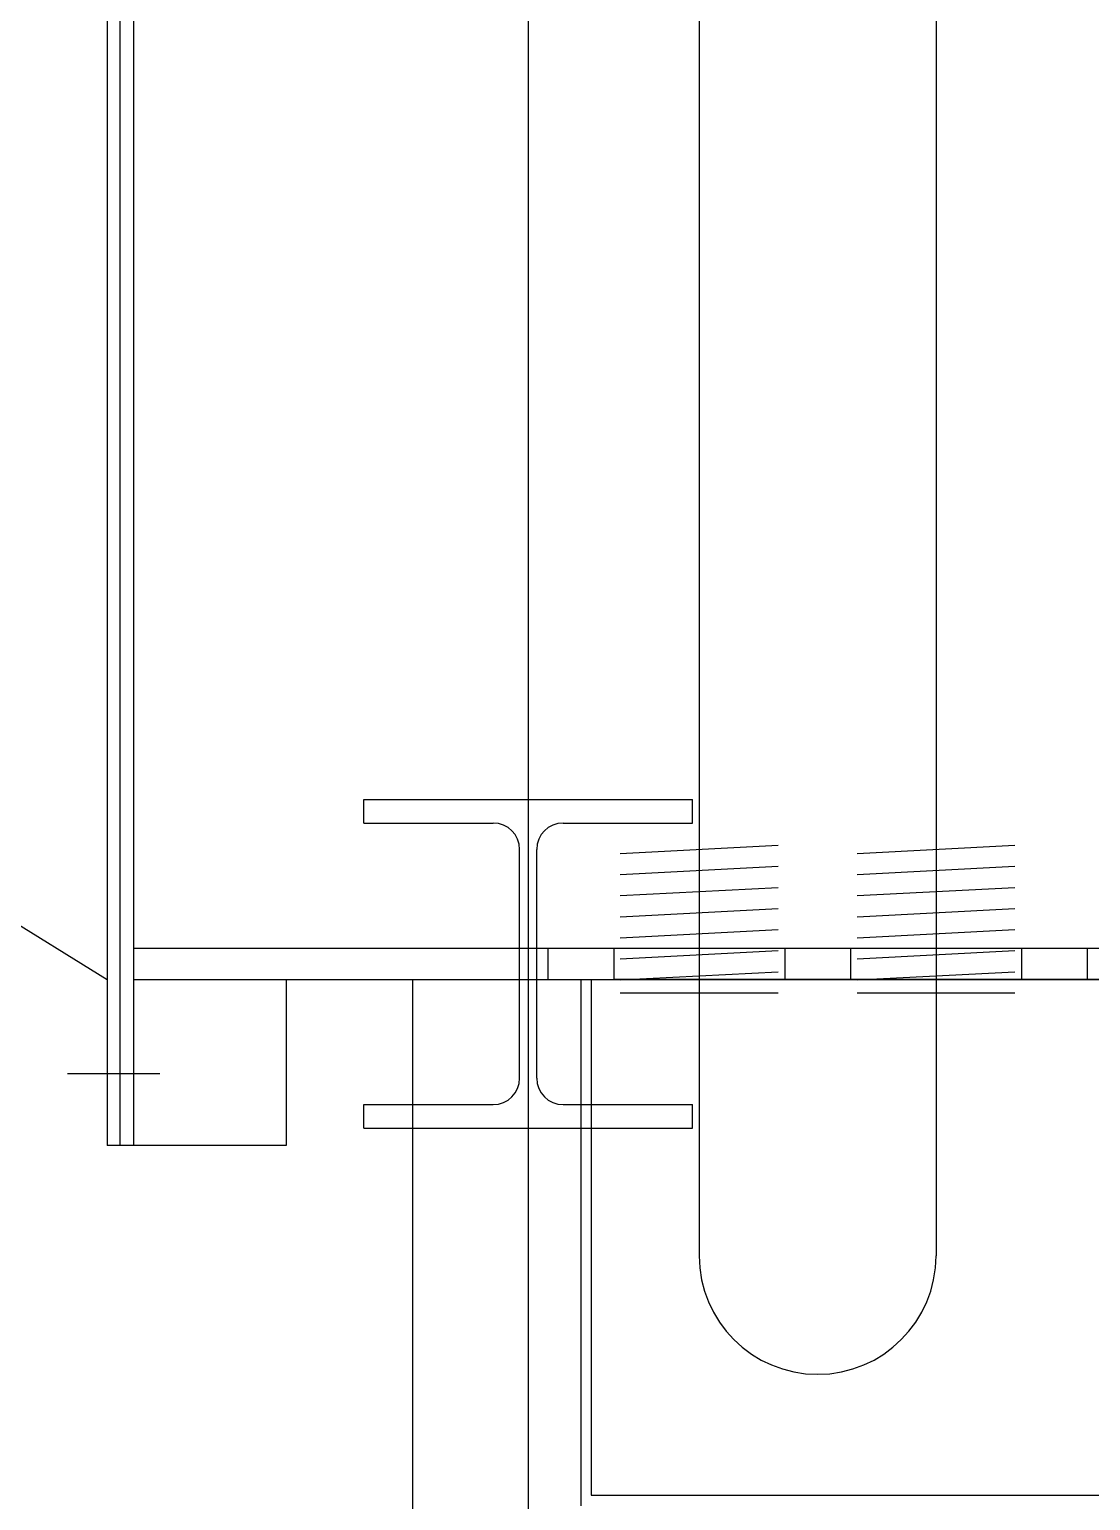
# Model space of a CAD drawing. Header units: millimetres. Extents: x 198973 to 319987, y 50799 to 202761.
# Drawn here: x 213587 to 213990, y 87099 to 87659 of the extents above; entities that cross this region are included whole.
import ezdxf

# ---------------------------------------------------------------- set-up
doc = ezdxf.new("R2010")
doc.units = ezdxf.units.MM
doc.header["$LTSCALE"] = 1000
doc.layers.add('PUB_HATCH', color=8, linetype='Continuous')

msp = doc.modelspace()

# ---------------------------------------------------------------- linework, layer by layer
at = {"layer": 'PUB_HATCH'}
for p, q in [((213776.23, 88484.89), (213776.23, 86909.47)), ((213841.23, 88464.78), (213841.23, 87192.41)), ((213776.23, 88253.93), (213776.23, 87137.73)), ((213776.23, 88253.93), (213776.23, 87183.37)), ((213931.23, 88214.41), (213931.23, 87192.41)), ((213616.23, 88172.41), (213616.23, 87234.41)), ((213621.23, 87234.41), (213621.23, 88172.41)), ((213621.23, 87234.41), (213621.23, 88172.41)), ((213626.23, 88172.41), (213626.23, 87234.41)), ((213227.23, 87538.41), (213616.23, 87297.41)), ((213713.73, 87356.91), (213713.73, 87365.91)), ((213713.73, 87365.91), (213838.73, 87365.91)), ((213838.73, 87356.91), (213838.73, 87365.91)), ((213713.73, 87356.91), (213762.98, 87356.91)), ((213789.48, 87356.91), (213838.73, 87356.91)), ((213772.98, 87259.91), (213772.98, 87346.91)), ((213779.48, 87259.91), (213779.48, 87346.91)), ((213626.23, 87309.41), (215406.23, 87309.41)), ((213626.23, 87297.41), (215406.23, 87297.41)), ((213684.23, 87297.41), (213684.23, 87234.41)), ((213732.23, 87297.41), (213732.23, 86933.41)), ((213796.23, 87297.41), (213796.23, 87097.41)), ((213800.23, 87297.41), (213800.23, 87101.41)), ((215223.73, 87297.41), (213808.73, 87297.41)), ((213713.73, 87249.91), (213762.98, 87249.91)), ((213713.73, 87240.91), (213713.73, 87249.91)), ((213789.48, 87249.91), (213838.73, 87249.91)), ((213838.73, 87240.91), (213838.73, 87249.91)), ((213713.73, 87240.91), (213838.73, 87240.91)), ((213684.23, 87234.41), (213616.23, 87234.41)), ((213800.23, 87101.41), (215232.23, 87101.41))]:
    msp.add_line(p, q, dxfattribs=at)
at = {"layer": 'PUB_HATCH', "ltscale": 0.5}
for p, q in [((213871.23, 87348.37), (213811.23, 87345.22)), ((213871.23, 87348.37), (213811.23, 87345.22)), ((213871.23, 87348.37), (213811.23, 87345.22)), ((213871.23, 87348.37), (213811.23, 87345.22)), ((213871.23, 87348.37), (213811.23, 87345.22)), ((213871.23, 87348.37), (213811.23, 87345.22)), ((213871.23, 87348.37), (213811.23, 87345.22)), ((213871.23, 87348.37), (213811.23, 87345.22)), ((213871.23, 87348.37), (213811.23, 87345.22)), ((213871.23, 87348.37), (213811.23, 87345.22)), ((213871.23, 87348.37), (213811.23, 87345.22)), ((213871.23, 87348.37), (213811.23, 87345.22)), ((213871.23, 87348.37), (213811.23, 87345.22)), ((213871.23, 87348.37), (213811.23, 87345.22)), ((213871.23, 87348.37), (213811.23, 87345.22)), ((213871.23, 87348.37), (213811.23, 87345.22)), ((213871.23, 87348.37), (213811.23, 87345.22)), ((213871.23, 87348.37), (213811.23, 87345.22)), ((213871.23, 87348.37), (213811.23, 87345.22)), ((213871.23, 87348.37), (213811.23, 87345.22)), ((213871.23, 87348.37), (213811.23, 87345.22)), ((213871.23, 87348.37), (213811.23, 87345.22)), ((213871.23, 87348.37), (213811.23, 87345.22)), ((213871.23, 87348.37), (213811.23, 87345.22)), ((213871.23, 87348.37), (213811.23, 87345.22)), ((213871.23, 87348.37), (213811.23, 87345.22)), ((213871.23, 87348.37), (213811.23, 87345.22)), ((213871.23, 87348.37), (213811.23, 87345.22)), ((213871.23, 87348.37), (213811.23, 87345.22)), ((213871.23, 87348.37), (213811.23, 87345.22)), ((213871.23, 87348.37), (213811.23, 87345.22)), ((213871.23, 87348.37), (213811.23, 87345.22)), ((213871.23, 87348.37), (213811.23, 87345.22)), ((213871.23, 87348.37), (213811.23, 87345.22)), ((213871.23, 87348.37), (213811.23, 87345.22)), ((213871.23, 87348.37), (213811.23, 87345.22)), ((213871.23, 87348.37), (213811.23, 87345.22)), ((213871.23, 87348.37), (213811.23, 87345.22)), ((213871.23, 87348.37), (213811.23, 87345.22)), ((213871.23, 87348.37), (213811.23, 87345.22)), ((213871.23, 87348.37), (213811.23, 87345.22)), ((213871.23, 87348.37), (213811.23, 87345.22)), ((213871.23, 87348.37), (213811.23, 87345.22)), ((213871.23, 87348.37), (213811.23, 87345.22)), ((213871.23, 87348.37), (213811.23, 87345.22)), ((213871.23, 87348.37), (213811.23, 87345.22)), ((213871.23, 87348.37), (213811.23, 87345.22)), ((213871.23, 87348.37), (213811.23, 87345.22)), ((213871.23, 87348.37), (213811.23, 87345.22)), ((213871.23, 87348.37), (213811.23, 87345.22)), ((213871.23, 87348.37), (213811.23, 87345.22)), ((213871.23, 87348.37), (213811.23, 87345.22)), ((213961.23, 87348.37), (213901.23, 87345.22)), ((213961.23, 87348.37), (213901.23, 87345.22)), ((213961.23, 87348.37), (213901.23, 87345.22)), ((213961.23, 87348.37), (213901.23, 87345.22)), ((213961.23, 87348.37), (213901.23, 87345.22)), ((213961.23, 87348.37), (213901.23, 87345.22)), ((213961.23, 87348.37), (213901.23, 87345.22)), ((213961.23, 87348.37), (213901.23, 87345.22)), ((213961.23, 87348.37), (213901.23, 87345.22)), ((213961.23, 87348.37), (213901.23, 87345.22)), ((213961.23, 87348.37), (213901.23, 87345.22)), ((213961.23, 87348.37), (213901.23, 87345.22)), ((213961.23, 87348.37), (213901.23, 87345.22)), ((213961.23, 87348.37), (213901.23, 87345.22)), ((213961.23, 87348.37), (213901.23, 87345.22)), ((213961.23, 87348.37), (213901.23, 87345.22)), ((213961.23, 87348.37), (213901.23, 87345.22)), ((213961.23, 87348.37), (213901.23, 87345.22)), ((213961.23, 87348.37), (213901.23, 87345.22)), ((213961.23, 87348.37), (213901.23, 87345.22)), ((213961.23, 87348.37), (213901.23, 87345.22)), ((213961.23, 87348.37), (213901.23, 87345.22)), ((213961.23, 87348.37), (213901.23, 87345.22)), ((213961.23, 87348.37), (213901.23, 87345.22)), ((213961.23, 87348.37), (213901.23, 87345.22)), ((213961.23, 87348.37), (213901.23, 87345.22)), ((213961.23, 87348.37), (213901.23, 87345.22)), ((213961.23, 87348.37), (213901.23, 87345.22)), ((213961.23, 87348.37), (213901.23, 87345.22)), ((213961.23, 87348.37), (213901.23, 87345.22)), ((213961.23, 87348.37), (213901.23, 87345.22)), ((213961.23, 87348.37), (213901.23, 87345.22)), ((213961.23, 87348.37), (213901.23, 87345.22)), ((213961.23, 87348.37), (213901.23, 87345.22)), ((213961.23, 87348.37), (213901.23, 87345.22)), ((213961.23, 87348.37), (213901.23, 87345.22)), ((213961.23, 87348.37), (213901.23, 87345.22)), ((213961.23, 87348.37), (213901.23, 87345.22)), ((213961.23, 87348.37), (213901.23, 87345.22)), ((213961.23, 87348.37), (213901.23, 87345.22)), ((213961.23, 87348.37), (213901.23, 87345.22)), ((213961.23, 87348.37), (213901.23, 87345.22)), ((213961.23, 87348.37), (213901.23, 87345.22)), ((213961.23, 87348.37), (213901.23, 87345.22)), ((213961.23, 87348.37), (213901.23, 87345.22)), ((213961.23, 87348.37), (213901.23, 87345.22)), ((213961.23, 87348.37), (213901.23, 87345.22)), ((213961.23, 87348.37), (213901.23, 87345.22)), ((213961.23, 87348.37), (213901.23, 87345.22)), ((213961.23, 87348.37), (213901.23, 87345.22)), ((213961.23, 87348.37), (213901.23, 87345.22)), ((213961.23, 87348.37), (213901.23, 87345.22)), ((213871.23, 87340.36), (213811.23, 87337.21)), ((213871.23, 87340.36), (213811.23, 87337.21)), ((213871.23, 87340.36), (213811.23, 87337.21)), ((213871.23, 87340.36), (213811.23, 87337.21)), ((213871.23, 87340.36), (213811.23, 87337.21)), ((213871.23, 87340.36), (213811.23, 87337.21)), ((213871.23, 87340.36), (213811.23, 87337.21)), ((213871.23, 87340.36), (213811.23, 87337.21)), ((213871.23, 87340.36), (213811.23, 87337.21)), ((213871.23, 87340.36), (213811.23, 87337.21)), ((213871.23, 87340.36), (213811.23, 87337.21)), ((213871.23, 87340.36), (213811.23, 87337.21)), ((213871.23, 87340.36), (213811.23, 87337.21)), ((213871.23, 87340.36), (213811.23, 87337.21)), ((213871.23, 87340.36), (213811.23, 87337.21)), ((213871.23, 87340.36), (213811.23, 87337.21)), ((213871.23, 87340.36), (213811.23, 87337.21)), ((213871.23, 87340.36), (213811.23, 87337.21)), ((213871.23, 87340.36), (213811.23, 87337.21)), ((213871.23, 87340.36), (213811.23, 87337.21)), ((213871.23, 87340.36), (213811.23, 87337.21)), ((213871.23, 87340.36), (213811.23, 87337.21)), ((213871.23, 87340.36), (213811.23, 87337.21)), ((213871.23, 87340.36), (213811.23, 87337.21)), ((213871.23, 87340.36), (213811.23, 87337.21)), ((213871.23, 87340.36), (213811.23, 87337.21)), ((213871.23, 87340.36), (213811.23, 87337.21)), ((213871.23, 87340.36), (213811.23, 87337.21)), ((213871.23, 87340.36), (213811.23, 87337.21)), ((213871.23, 87340.36), (213811.23, 87337.21)), ((213871.23, 87340.36), (213811.23, 87337.21)), ((213871.23, 87340.36), (213811.23, 87337.21)), ((213871.23, 87340.36), (213811.23, 87337.21)), ((213871.23, 87340.36), (213811.23, 87337.21)), ((213871.23, 87340.36), (213811.23, 87337.21)), ((213871.23, 87340.36), (213811.23, 87337.21)), ((213871.23, 87340.36), (213811.23, 87337.21)), ((213871.23, 87340.36), (213811.23, 87337.21)), ((213871.23, 87340.36), (213811.23, 87337.21)), ((213871.23, 87340.36), (213811.23, 87337.21)), ((213871.23, 87340.36), (213811.23, 87337.21)), ((213871.23, 87340.36), (213811.23, 87337.21)), ((213871.23, 87340.36), (213811.23, 87337.21)), ((213871.23, 87340.36), (213811.23, 87337.21)), ((213871.23, 87340.36), (213811.23, 87337.21)), ((213871.23, 87340.36), (213811.23, 87337.21)), ((213871.23, 87340.36), (213811.23, 87337.21)), ((213871.23, 87340.36), (213811.23, 87337.21)), ((213871.23, 87340.36), (213811.23, 87337.21)), ((213871.23, 87340.36), (213811.23, 87337.21)), ((213871.23, 87340.36), (213811.23, 87337.21)), ((213871.23, 87340.36), (213811.23, 87337.21)), ((213961.23, 87340.36), (213901.23, 87337.21)), ((213961.23, 87340.36), (213901.23, 87337.21)), ((213961.23, 87340.36), (213901.23, 87337.21)), ((213961.23, 87340.36), (213901.23, 87337.21)), ((213961.23, 87340.36), (213901.23, 87337.21)), ((213961.23, 87340.36), (213901.23, 87337.21)), ((213961.23, 87340.36), (213901.23, 87337.21)), ((213961.23, 87340.36), (213901.23, 87337.21)), ((213961.23, 87340.36), (213901.23, 87337.21)), ((213961.23, 87340.36), (213901.23, 87337.21)), ((213961.23, 87340.36), (213901.23, 87337.21)), ((213961.23, 87340.36), (213901.23, 87337.21)), ((213961.23, 87340.36), (213901.23, 87337.21)), ((213961.23, 87340.36), (213901.23, 87337.21)), ((213961.23, 87340.36), (213901.23, 87337.21)), ((213961.23, 87340.36), (213901.23, 87337.21)), ((213961.23, 87340.36), (213901.23, 87337.21)), ((213961.23, 87340.36), (213901.23, 87337.21)), ((213961.23, 87340.36), (213901.23, 87337.21)), ((213961.23, 87340.36), (213901.23, 87337.21)), ((213961.23, 87340.36), (213901.23, 87337.21)), ((213961.23, 87340.36), (213901.23, 87337.21)), ((213961.23, 87340.36), (213901.23, 87337.21)), ((213961.23, 87340.36), (213901.23, 87337.21)), ((213961.23, 87340.36), (213901.23, 87337.21)), ((213961.23, 87340.36), (213901.23, 87337.21)), ((213961.23, 87340.36), (213901.23, 87337.21)), ((213961.23, 87340.36), (213901.23, 87337.21)), ((213961.23, 87340.36), (213901.23, 87337.21)), ((213961.23, 87340.36), (213901.23, 87337.21)), ((213961.23, 87340.36), (213901.23, 87337.21)), ((213961.23, 87340.36), (213901.23, 87337.21)), ((213961.23, 87340.36), (213901.23, 87337.21)), ((213961.23, 87340.36), (213901.23, 87337.21)), ((213961.23, 87340.36), (213901.23, 87337.21)), ((213961.23, 87340.36), (213901.23, 87337.21)), ((213961.23, 87340.36), (213901.23, 87337.21)), ((213961.23, 87340.36), (213901.23, 87337.21)), ((213961.23, 87340.36), (213901.23, 87337.21)), ((213961.23, 87340.36), (213901.23, 87337.21)), ((213961.23, 87340.36), (213901.23, 87337.21)), ((213961.23, 87340.36), (213901.23, 87337.21)), ((213961.23, 87340.36), (213901.23, 87337.21)), ((213961.23, 87340.36), (213901.23, 87337.21)), ((213961.23, 87340.36), (213901.23, 87337.21)), ((213961.23, 87340.36), (213901.23, 87337.21)), ((213961.23, 87340.36), (213901.23, 87337.21)), ((213961.23, 87340.36), (213901.23, 87337.21)), ((213961.23, 87340.36), (213901.23, 87337.21)), ((213961.23, 87340.36), (213901.23, 87337.21)), ((213961.23, 87340.36), (213901.23, 87337.21)), ((213961.23, 87340.36), (213901.23, 87337.21)), ((213871.23, 87332.35), (213811.23, 87329.2)), ((213871.23, 87332.35), (213811.23, 87329.2)), ((213871.23, 87332.35), (213811.23, 87329.2)), ((213871.23, 87332.35), (213811.23, 87329.2)), ((213871.23, 87332.35), (213811.23, 87329.2)), ((213871.23, 87332.35), (213811.23, 87329.2)), ((213871.23, 87332.35), (213811.23, 87329.2)), ((213871.23, 87332.35), (213811.23, 87329.2)), ((213871.23, 87332.35), (213811.23, 87329.2)), ((213871.23, 87332.35), (213811.23, 87329.2)), ((213871.23, 87332.35), (213811.23, 87329.2)), ((213871.23, 87332.35), (213811.23, 87329.2)), ((213871.23, 87332.35), (213811.23, 87329.2)), ((213871.23, 87332.35), (213811.23, 87329.2)), ((213871.23, 87332.35), (213811.23, 87329.2)), ((213871.23, 87332.35), (213811.23, 87329.2)), ((213871.23, 87332.35), (213811.23, 87329.2)), ((213871.23, 87332.35), (213811.23, 87329.2)), ((213871.23, 87332.35), (213811.23, 87329.2)), ((213871.23, 87332.35), (213811.23, 87329.2)), ((213871.23, 87332.35), (213811.23, 87329.2)), ((213871.23, 87332.35), (213811.23, 87329.2)), ((213871.23, 87332.35), (213811.23, 87329.2)), ((213871.23, 87332.35), (213811.23, 87329.2)), ((213871.23, 87332.35), (213811.23, 87329.2)), ((213871.23, 87332.35), (213811.23, 87329.2)), ((213871.23, 87332.35), (213811.23, 87329.2)), ((213871.23, 87332.35), (213811.23, 87329.2)), ((213871.23, 87332.35), (213811.23, 87329.2)), ((213871.23, 87332.35), (213811.23, 87329.2)), ((213871.23, 87332.35), (213811.23, 87329.2)), ((213871.23, 87332.35), (213811.23, 87329.2)), ((213871.23, 87332.35), (213811.23, 87329.2)), ((213871.23, 87332.35), (213811.23, 87329.2)), ((213871.23, 87332.35), (213811.23, 87329.2)), ((213871.23, 87332.35), (213811.23, 87329.2)), ((213871.23, 87332.35), (213811.23, 87329.2)), ((213871.23, 87332.35), (213811.23, 87329.2)), ((213871.23, 87332.35), (213811.23, 87329.2)), ((213871.23, 87332.35), (213811.23, 87329.2)), ((213871.23, 87332.35), (213811.23, 87329.2)), ((213871.23, 87332.35), (213811.23, 87329.2)), ((213871.23, 87332.35), (213811.23, 87329.2)), ((213871.23, 87332.35), (213811.23, 87329.2)), ((213871.23, 87332.35), (213811.23, 87329.2)), ((213871.23, 87332.35), (213811.23, 87329.2)), ((213871.23, 87332.35), (213811.23, 87329.2)), ((213871.23, 87332.35), (213811.23, 87329.2)), ((213871.23, 87332.35), (213811.23, 87329.2)), ((213871.23, 87332.35), (213811.23, 87329.2)), ((213871.23, 87332.35), (213811.23, 87329.2)), ((213871.23, 87332.35), (213811.23, 87329.2)), ((213961.23, 87332.35), (213901.23, 87329.2)), ((213961.23, 87332.35), (213901.23, 87329.2)), ((213961.23, 87332.35), (213901.23, 87329.2)), ((213961.23, 87332.35), (213901.23, 87329.2)), ((213961.23, 87332.35), (213901.23, 87329.2)), ((213961.23, 87332.35), (213901.23, 87329.2)), ((213961.23, 87332.35), (213901.23, 87329.2)), ((213961.23, 87332.35), (213901.23, 87329.2)), ((213961.23, 87332.35), (213901.23, 87329.2)), ((213961.23, 87332.35), (213901.23, 87329.2)), ((213961.23, 87332.35), (213901.23, 87329.2)), ((213961.23, 87332.35), (213901.23, 87329.2)), ((213961.23, 87332.35), (213901.23, 87329.2)), ((213961.23, 87332.35), (213901.23, 87329.2)), ((213961.23, 87332.35), (213901.23, 87329.2)), ((213961.23, 87332.35), (213901.23, 87329.2)), ((213961.23, 87332.35), (213901.23, 87329.2)), ((213961.23, 87332.35), (213901.23, 87329.2)), ((213961.23, 87332.35), (213901.23, 87329.2)), ((213961.23, 87332.35), (213901.23, 87329.2)), ((213961.23, 87332.35), (213901.23, 87329.2)), ((213961.23, 87332.35), (213901.23, 87329.2)), ((213961.23, 87332.35), (213901.23, 87329.2)), ((213961.23, 87332.35), (213901.23, 87329.2)), ((213961.23, 87332.35), (213901.23, 87329.2)), ((213961.23, 87332.35), (213901.23, 87329.2)), ((213961.23, 87332.35), (213901.23, 87329.2)), ((213961.23, 87332.35), (213901.23, 87329.2)), ((213961.23, 87332.35), (213901.23, 87329.2)), ((213961.23, 87332.35), (213901.23, 87329.2)), ((213961.23, 87332.35), (213901.23, 87329.2)), ((213961.23, 87332.35), (213901.23, 87329.2)), ((213961.23, 87332.35), (213901.23, 87329.2)), ((213961.23, 87332.35), (213901.23, 87329.2)), ((213961.23, 87332.35), (213901.23, 87329.2)), ((213961.23, 87332.35), (213901.23, 87329.2)), ((213961.23, 87332.35), (213901.23, 87329.2)), ((213961.23, 87332.35), (213901.23, 87329.2)), ((213961.23, 87332.35), (213901.23, 87329.2)), ((213961.23, 87332.35), (213901.23, 87329.2)), ((213961.23, 87332.35), (213901.23, 87329.2)), ((213961.23, 87332.35), (213901.23, 87329.2)), ((213961.23, 87332.35), (213901.23, 87329.2)), ((213961.23, 87332.35), (213901.23, 87329.2)), ((213961.23, 87332.35), (213901.23, 87329.2)), ((213961.23, 87332.35), (213901.23, 87329.2)), ((213961.23, 87332.35), (213901.23, 87329.2)), ((213961.23, 87332.35), (213901.23, 87329.2)), ((213961.23, 87332.35), (213901.23, 87329.2)), ((213961.23, 87332.35), (213901.23, 87329.2)), ((213961.23, 87332.35), (213901.23, 87329.2)), ((213961.23, 87332.35), (213901.23, 87329.2)), ((213871.23, 87324.34), (213811.23, 87321.19)), ((213871.23, 87324.34), (213811.23, 87321.19)), ((213871.23, 87324.34), (213811.23, 87321.19)), ((213871.23, 87324.34), (213811.23, 87321.19)), ((213871.23, 87324.34), (213811.23, 87321.19)), ((213871.23, 87324.34), (213811.23, 87321.19)), ((213871.23, 87324.34), (213811.23, 87321.19)), ((213871.23, 87324.34), (213811.23, 87321.19)), ((213871.23, 87324.34), (213811.23, 87321.19)), ((213871.23, 87324.34), (213811.23, 87321.19)), ((213871.23, 87324.34), (213811.23, 87321.19)), ((213871.23, 87324.34), (213811.23, 87321.19)), ((213871.23, 87324.34), (213811.23, 87321.19)), ((213871.23, 87324.34), (213811.23, 87321.19)), ((213871.23, 87324.34), (213811.23, 87321.19)), ((213871.23, 87324.34), (213811.23, 87321.19)), ((213871.23, 87324.34), (213811.23, 87321.19)), ((213871.23, 87324.34), (213811.23, 87321.19)), ((213871.23, 87324.34), (213811.23, 87321.19)), ((213871.23, 87324.34), (213811.23, 87321.19)), ((213871.23, 87324.34), (213811.23, 87321.19)), ((213871.23, 87324.34), (213811.23, 87321.19)), ((213871.23, 87324.34), (213811.23, 87321.19)), ((213871.23, 87324.34), (213811.23, 87321.19)), ((213871.23, 87324.34), (213811.23, 87321.19)), ((213871.23, 87324.34), (213811.23, 87321.19)), ((213871.23, 87324.34), (213811.23, 87321.19)), ((213871.23, 87324.34), (213811.23, 87321.19)), ((213871.23, 87324.34), (213811.23, 87321.19)), ((213871.23, 87324.34), (213811.23, 87321.19)), ((213871.23, 87324.34), (213811.23, 87321.19)), ((213871.23, 87324.34), (213811.23, 87321.19)), ((213871.23, 87324.34), (213811.23, 87321.19)), ((213871.23, 87324.34), (213811.23, 87321.19)), ((213871.23, 87324.34), (213811.23, 87321.19)), ((213871.23, 87324.34), (213811.23, 87321.19)), ((213871.23, 87324.34), (213811.23, 87321.19)), ((213871.23, 87324.34), (213811.23, 87321.19)), ((213871.23, 87324.34), (213811.23, 87321.19)), ((213871.23, 87324.34), (213811.23, 87321.19)), ((213871.23, 87324.34), (213811.23, 87321.19)), ((213871.23, 87324.34), (213811.23, 87321.19)), ((213871.23, 87324.34), (213811.23, 87321.19)), ((213871.23, 87324.34), (213811.23, 87321.19)), ((213871.23, 87324.34), (213811.23, 87321.19)), ((213871.23, 87324.34), (213811.23, 87321.19)), ((213871.23, 87324.34), (213811.23, 87321.19)), ((213871.23, 87324.34), (213811.23, 87321.19)), ((213871.23, 87324.34), (213811.23, 87321.19)), ((213871.23, 87324.34), (213811.23, 87321.19)), ((213871.23, 87324.34), (213811.23, 87321.19)), ((213871.23, 87324.34), (213811.23, 87321.19)), ((213961.23, 87324.34), (213901.23, 87321.19)), ((213961.23, 87324.34), (213901.23, 87321.19)), ((213961.23, 87324.34), (213901.23, 87321.19)), ((213961.23, 87324.34), (213901.23, 87321.19)), ((213961.23, 87324.34), (213901.23, 87321.19)), ((213961.23, 87324.34), (213901.23, 87321.19)), ((213961.23, 87324.34), (213901.23, 87321.19)), ((213961.23, 87324.34), (213901.23, 87321.19)), ((213961.23, 87324.34), (213901.23, 87321.19)), ((213961.23, 87324.34), (213901.23, 87321.19)), ((213961.23, 87324.34), (213901.23, 87321.19)), ((213961.23, 87324.34), (213901.23, 87321.19)), ((213961.23, 87324.34), (213901.23, 87321.19)), ((213961.23, 87324.34), (213901.23, 87321.19)), ((213961.23, 87324.34), (213901.23, 87321.19)), ((213961.23, 87324.34), (213901.23, 87321.19)), ((213961.23, 87324.34), (213901.23, 87321.19)), ((213961.23, 87324.34), (213901.23, 87321.19)), ((213961.23, 87324.34), (213901.23, 87321.19)), ((213961.23, 87324.34), (213901.23, 87321.19)), ((213961.23, 87324.34), (213901.23, 87321.19)), ((213961.23, 87324.34), (213901.23, 87321.19)), ((213961.23, 87324.34), (213901.23, 87321.19)), ((213961.23, 87324.34), (213901.23, 87321.19)), ((213961.23, 87324.34), (213901.23, 87321.19)), ((213961.23, 87324.34), (213901.23, 87321.19)), ((213961.23, 87324.34), (213901.23, 87321.19)), ((213961.23, 87324.34), (213901.23, 87321.19)), ((213961.23, 87324.34), (213901.23, 87321.19)), ((213961.23, 87324.34), (213901.23, 87321.19)), ((213961.23, 87324.34), (213901.23, 87321.19)), ((213961.23, 87324.34), (213901.23, 87321.19)), ((213961.23, 87324.34), (213901.23, 87321.19)), ((213961.23, 87324.34), (213901.23, 87321.19)), ((213961.23, 87324.34), (213901.23, 87321.19)), ((213961.23, 87324.34), (213901.23, 87321.19)), ((213961.23, 87324.34), (213901.23, 87321.19)), ((213961.23, 87324.34), (213901.23, 87321.19)), ((213961.23, 87324.34), (213901.23, 87321.19)), ((213961.23, 87324.34), (213901.23, 87321.19)), ((213961.23, 87324.34), (213901.23, 87321.19)), ((213961.23, 87324.34), (213901.23, 87321.19)), ((213961.23, 87324.34), (213901.23, 87321.19)), ((213961.23, 87324.34), (213901.23, 87321.19)), ((213961.23, 87324.34), (213901.23, 87321.19)), ((213961.23, 87324.34), (213901.23, 87321.19)), ((213961.23, 87324.34), (213901.23, 87321.19)), ((213961.23, 87324.34), (213901.23, 87321.19)), ((213961.23, 87324.34), (213901.23, 87321.19)), ((213961.23, 87324.34), (213901.23, 87321.19)), ((213961.23, 87324.34), (213901.23, 87321.19)), ((213961.23, 87324.34), (213901.23, 87321.19)), ((213871.23, 87316.33), (213811.23, 87313.18)), ((213871.23, 87316.33), (213811.23, 87313.18)), ((213871.23, 87316.33), (213811.23, 87313.18)), ((213871.23, 87316.33), (213811.23, 87313.18)), ((213871.23, 87316.33), (213811.23, 87313.18)), ((213871.23, 87316.33), (213811.23, 87313.18)), ((213871.23, 87316.33), (213811.23, 87313.18)), ((213871.23, 87316.33), (213811.23, 87313.18)), ((213871.23, 87316.33), (213811.23, 87313.18)), ((213871.23, 87316.33), (213811.23, 87313.18)), ((213871.23, 87316.33), (213811.23, 87313.18)), ((213871.23, 87316.33), (213811.23, 87313.18)), ((213871.23, 87316.33), (213811.23, 87313.18)), ((213871.23, 87316.33), (213811.23, 87313.18)), ((213871.23, 87316.33), (213811.23, 87313.18)), ((213871.23, 87316.33), (213811.23, 87313.18)), ((213871.23, 87316.33), (213811.23, 87313.18)), ((213871.23, 87316.33), (213811.23, 87313.18)), ((213871.23, 87316.33), (213811.23, 87313.18)), ((213871.23, 87316.33), (213811.23, 87313.18)), ((213871.23, 87316.33), (213811.23, 87313.18)), ((213871.23, 87316.33), (213811.23, 87313.18)), ((213871.23, 87316.33), (213811.23, 87313.18)), ((213871.23, 87316.33), (213811.23, 87313.18)), ((213871.23, 87316.33), (213811.23, 87313.18)), ((213871.23, 87316.33), (213811.23, 87313.18)), ((213871.23, 87316.33), (213811.23, 87313.18)), ((213871.23, 87316.33), (213811.23, 87313.18)), ((213871.23, 87316.33), (213811.23, 87313.18)), ((213871.23, 87316.33), (213811.23, 87313.18)), ((213871.23, 87316.33), (213811.23, 87313.18)), ((213871.23, 87316.33), (213811.23, 87313.18)), ((213871.23, 87316.33), (213811.23, 87313.18)), ((213871.23, 87316.33), (213811.23, 87313.18)), ((213871.23, 87316.33), (213811.23, 87313.18)), ((213871.23, 87316.33), (213811.23, 87313.18)), ((213871.23, 87316.33), (213811.23, 87313.18)), ((213871.23, 87316.33), (213811.23, 87313.18)), ((213871.23, 87316.33), (213811.23, 87313.18)), ((213871.23, 87316.33), (213811.23, 87313.18)), ((213871.23, 87316.33), (213811.23, 87313.18)), ((213871.23, 87316.33), (213811.23, 87313.18)), ((213871.23, 87316.33), (213811.23, 87313.18)), ((213871.23, 87316.33), (213811.23, 87313.18)), ((213871.23, 87316.33), (213811.23, 87313.18)), ((213871.23, 87316.33), (213811.23, 87313.18)), ((213871.23, 87316.33), (213811.23, 87313.18)), ((213871.23, 87316.33), (213811.23, 87313.18)), ((213871.23, 87316.33), (213811.23, 87313.18)), ((213871.23, 87316.33), (213811.23, 87313.18)), ((213871.23, 87316.33), (213811.23, 87313.18)), ((213871.23, 87316.33), (213811.23, 87313.18)), ((213961.23, 87316.33), (213901.23, 87313.18)), ((213961.23, 87316.33), (213901.23, 87313.18)), ((213961.23, 87316.33), (213901.23, 87313.18)), ((213961.23, 87316.33), (213901.23, 87313.18)), ((213961.23, 87316.33), (213901.23, 87313.18)), ((213961.23, 87316.33), (213901.23, 87313.18)), ((213961.23, 87316.33), (213901.23, 87313.18)), ((213961.23, 87316.33), (213901.23, 87313.18)), ((213961.23, 87316.33), (213901.23, 87313.18)), ((213961.23, 87316.33), (213901.23, 87313.18)), ((213961.23, 87316.33), (213901.23, 87313.18)), ((213961.23, 87316.33), (213901.23, 87313.18)), ((213961.23, 87316.33), (213901.23, 87313.18)), ((213961.23, 87316.33), (213901.23, 87313.18)), ((213961.23, 87316.33), (213901.23, 87313.18)), ((213961.23, 87316.33), (213901.23, 87313.18)), ((213961.23, 87316.33), (213901.23, 87313.18)), ((213961.23, 87316.33), (213901.23, 87313.18)), ((213961.23, 87316.33), (213901.23, 87313.18)), ((213961.23, 87316.33), (213901.23, 87313.18)), ((213961.23, 87316.33), (213901.23, 87313.18)), ((213961.23, 87316.33), (213901.23, 87313.18)), ((213961.23, 87316.33), (213901.23, 87313.18)), ((213961.23, 87316.33), (213901.23, 87313.18)), ((213961.23, 87316.33), (213901.23, 87313.18)), ((213961.23, 87316.33), (213901.23, 87313.18)), ((213961.23, 87316.33), (213901.23, 87313.18)), ((213961.23, 87316.33), (213901.23, 87313.18)), ((213961.23, 87316.33), (213901.23, 87313.18)), ((213961.23, 87316.33), (213901.23, 87313.18)), ((213961.23, 87316.33), (213901.23, 87313.18)), ((213961.23, 87316.33), (213901.23, 87313.18)), ((213961.23, 87316.33), (213901.23, 87313.18)), ((213961.23, 87316.33), (213901.23, 87313.18)), ((213961.23, 87316.33), (213901.23, 87313.18)), ((213961.23, 87316.33), (213901.23, 87313.18)), ((213961.23, 87316.33), (213901.23, 87313.18)), ((213961.23, 87316.33), (213901.23, 87313.18)), ((213961.23, 87316.33), (213901.23, 87313.18)), ((213961.23, 87316.33), (213901.23, 87313.18)), ((213961.23, 87316.33), (213901.23, 87313.18)), ((213961.23, 87316.33), (213901.23, 87313.18)), ((213961.23, 87316.33), (213901.23, 87313.18)), ((213961.23, 87316.33), (213901.23, 87313.18)), ((213961.23, 87316.33), (213901.23, 87313.18)), ((213961.23, 87316.33), (213901.23, 87313.18)), ((213961.23, 87316.33), (213901.23, 87313.18)), ((213961.23, 87316.33), (213901.23, 87313.18)), ((213961.23, 87316.33), (213901.23, 87313.18)), ((213961.23, 87316.33), (213901.23, 87313.18)), ((213961.23, 87316.33), (213901.23, 87313.18)), ((213961.23, 87316.33), (213901.23, 87313.18)), ((213783.73, 87309.41), (213783.73, 87297.41)), ((213808.73, 87309.41), (213808.73, 87297.41)), ((213808.73, 87309.41), (213808.73, 87297.41)), ((213871.23, 87308.31), (213811.23, 87305.17)), ((213871.23, 87308.31), (213811.23, 87305.17)), ((213871.23, 87308.31), (213811.23, 87305.17)), ((213871.23, 87308.31), (213811.23, 87305.17)), ((213871.23, 87308.31), (213811.23, 87305.17)), ((213871.23, 87308.31), (213811.23, 87305.17)), ((213871.23, 87308.31), (213811.23, 87305.17)), ((213871.23, 87308.31), (213811.23, 87305.17)), ((213871.23, 87308.31), (213811.23, 87305.17)), ((213871.23, 87308.31), (213811.23, 87305.17)), ((213871.23, 87308.31), (213811.23, 87305.17)), ((213871.23, 87308.31), (213811.23, 87305.17)), ((213871.23, 87308.31), (213811.23, 87305.17)), ((213871.23, 87308.31), (213811.23, 87305.17)), ((213871.23, 87308.31), (213811.23, 87305.17)), ((213871.23, 87308.31), (213811.23, 87305.17)), ((213871.23, 87308.31), (213811.23, 87305.17)), ((213871.23, 87308.31), (213811.23, 87305.17)), ((213871.23, 87308.31), (213811.23, 87305.17)), ((213871.23, 87308.31), (213811.23, 87305.17)), ((213871.23, 87308.31), (213811.23, 87305.17)), ((213871.23, 87308.31), (213811.23, 87305.17)), ((213871.23, 87308.31), (213811.23, 87305.17)), ((213871.23, 87308.31), (213811.23, 87305.17)), ((213871.23, 87308.31), (213811.23, 87305.17)), ((213871.23, 87308.31), (213811.23, 87305.17)), ((213871.23, 87308.31), (213811.23, 87305.17)), ((213871.23, 87308.31), (213811.23, 87305.17)), ((213871.23, 87308.31), (213811.23, 87305.17)), ((213871.23, 87308.31), (213811.23, 87305.17)), ((213871.23, 87308.31), (213811.23, 87305.17)), ((213871.23, 87308.31), (213811.23, 87305.17)), ((213871.23, 87308.31), (213811.23, 87305.17)), ((213871.23, 87308.31), (213811.23, 87305.17)), ((213871.23, 87308.31), (213811.23, 87305.17)), ((213871.23, 87308.31), (213811.23, 87305.17)), ((213871.23, 87308.31), (213811.23, 87305.17)), ((213871.23, 87308.31), (213811.23, 87305.17)), ((213871.23, 87308.31), (213811.23, 87305.17)), ((213871.23, 87308.31), (213811.23, 87305.17)), ((213871.23, 87308.31), (213811.23, 87305.17)), ((213871.23, 87308.31), (213811.23, 87305.17)), ((213871.23, 87308.31), (213811.23, 87305.17)), ((213871.23, 87308.31), (213811.23, 87305.17)), ((213871.23, 87308.31), (213811.23, 87305.17)), ((213871.23, 87308.31), (213811.23, 87305.17)), ((213871.23, 87308.31), (213811.23, 87305.17)), ((213871.23, 87308.31), (213811.23, 87305.17)), ((213871.23, 87308.31), (213811.23, 87305.17)), ((213871.23, 87308.31), (213811.23, 87305.17)), ((213871.23, 87308.31), (213811.23, 87305.17)), ((213871.23, 87308.31), (213811.23, 87305.17)), ((213873.73, 87309.41), (213873.73, 87297.41)), ((213873.73, 87309.41), (213873.73, 87297.41)), ((213898.73, 87309.41), (213898.73, 87297.41)), ((213898.73, 87309.41), (213898.73, 87297.41)), ((213961.23, 87308.31), (213901.23, 87305.17)), ((213961.23, 87308.31), (213901.23, 87305.17)), ((213961.23, 87308.31), (213901.23, 87305.17)), ((213961.23, 87308.31), (213901.23, 87305.17)), ((213961.23, 87308.31), (213901.23, 87305.17)), ((213961.23, 87308.31), (213901.23, 87305.17)), ((213961.23, 87308.31), (213901.23, 87305.17)), ((213961.23, 87308.31), (213901.23, 87305.17)), ((213961.23, 87308.31), (213901.23, 87305.17)), ((213961.23, 87308.31), (213901.23, 87305.17)), ((213961.23, 87308.31), (213901.23, 87305.17)), ((213961.23, 87308.31), (213901.23, 87305.17)), ((213961.23, 87308.31), (213901.23, 87305.17)), ((213961.23, 87308.31), (213901.23, 87305.17)), ((213961.23, 87308.31), (213901.23, 87305.17)), ((213961.23, 87308.31), (213901.23, 87305.17)), ((213961.23, 87308.31), (213901.23, 87305.17)), ((213961.23, 87308.31), (213901.23, 87305.17)), ((213961.23, 87308.31), (213901.23, 87305.17)), ((213961.23, 87308.31), (213901.23, 87305.17)), ((213961.23, 87308.31), (213901.23, 87305.17)), ((213961.23, 87308.31), (213901.23, 87305.17)), ((213961.23, 87308.31), (213901.23, 87305.17)), ((213961.23, 87308.31), (213901.23, 87305.17)), ((213961.23, 87308.31), (213901.23, 87305.17)), ((213961.23, 87308.31), (213901.23, 87305.17)), ((213961.23, 87308.31), (213901.23, 87305.17)), ((213961.23, 87308.31), (213901.23, 87305.17)), ((213961.23, 87308.31), (213901.23, 87305.17)), ((213961.23, 87308.31), (213901.23, 87305.17)), ((213961.23, 87308.31), (213901.23, 87305.17)), ((213961.23, 87308.31), (213901.23, 87305.17)), ((213961.23, 87308.31), (213901.23, 87305.17)), ((213961.23, 87308.31), (213901.23, 87305.17)), ((213961.23, 87308.31), (213901.23, 87305.17)), ((213961.23, 87308.31), (213901.23, 87305.17)), ((213961.23, 87308.31), (213901.23, 87305.17)), ((213961.23, 87308.31), (213901.23, 87305.17)), ((213961.23, 87308.31), (213901.23, 87305.17)), ((213961.23, 87308.31), (213901.23, 87305.17)), ((213961.23, 87308.31), (213901.23, 87305.17)), ((213961.23, 87308.31), (213901.23, 87305.17)), ((213961.23, 87308.31), (213901.23, 87305.17)), ((213961.23, 87308.31), (213901.23, 87305.17)), ((213961.23, 87308.31), (213901.23, 87305.17)), ((213961.23, 87308.31), (213901.23, 87305.17)), ((213961.23, 87308.31), (213901.23, 87305.17)), ((213961.23, 87308.31), (213901.23, 87305.17)), ((213961.23, 87308.31), (213901.23, 87305.17)), ((213961.23, 87308.31), (213901.23, 87305.17)), ((213961.23, 87308.31), (213901.23, 87305.17)), ((213961.23, 87308.31), (213901.23, 87305.17)), ((213963.73, 87309.41), (213963.73, 87297.41)), ((213963.73, 87309.41), (213963.73, 87297.41)), ((213988.73, 87309.41), (213988.73, 87297.41)), ((213988.73, 87309.41), (213988.73, 87297.41)), ((213871.23, 87300.3), (213811.23, 87297.16)), ((213871.23, 87300.3), (213811.23, 87297.16)), ((213871.23, 87300.3), (213811.23, 87297.16)), ((213871.23, 87300.3), (213811.23, 87297.16)), ((213871.23, 87300.3), (213811.23, 87297.16)), ((213871.23, 87300.3), (213811.23, 87297.16)), ((213871.23, 87300.3), (213811.23, 87297.16)), ((213871.23, 87300.3), (213811.23, 87297.16)), ((213871.23, 87300.3), (213811.23, 87297.16)), ((213871.23, 87300.3), (213811.23, 87297.16)), ((213871.23, 87300.3), (213811.23, 87297.16)), ((213871.23, 87300.3), (213811.23, 87297.16)), ((213871.23, 87300.3), (213811.23, 87297.16)), ((213871.23, 87300.3), (213811.23, 87297.16)), ((213871.23, 87300.3), (213811.23, 87297.16)), ((213871.23, 87300.3), (213811.23, 87297.16)), ((213871.23, 87300.3), (213811.23, 87297.16)), ((213871.23, 87300.3), (213811.23, 87297.16)), ((213871.23, 87300.3), (213811.23, 87297.16)), ((213871.23, 87300.3), (213811.23, 87297.16)), ((213871.23, 87300.3), (213811.23, 87297.16)), ((213871.23, 87300.3), (213811.23, 87297.16)), ((213871.23, 87300.3), (213811.23, 87297.16)), ((213871.23, 87300.3), (213811.23, 87297.16)), ((213871.23, 87300.3), (213811.23, 87297.16)), ((213871.23, 87300.3), (213811.23, 87297.16)), ((213871.23, 87300.3), (213811.23, 87297.16)), ((213871.23, 87300.3), (213811.23, 87297.16)), ((213871.23, 87300.3), (213811.23, 87297.16)), ((213871.23, 87300.3), (213811.23, 87297.16)), ((213871.23, 87300.3), (213811.23, 87297.16)), ((213871.23, 87300.3), (213811.23, 87297.16)), ((213871.23, 87300.3), (213811.23, 87297.16)), ((213871.23, 87300.3), (213811.23, 87297.16)), ((213871.23, 87300.3), (213811.23, 87297.16)), ((213871.23, 87300.3), (213811.23, 87297.16)), ((213871.23, 87300.3), (213811.23, 87297.16)), ((213871.23, 87300.3), (213811.23, 87297.16)), ((213871.23, 87300.3), (213811.23, 87297.16)), ((213871.23, 87300.3), (213811.23, 87297.16)), ((213871.23, 87300.3), (213811.23, 87297.16)), ((213871.23, 87300.3), (213811.23, 87297.16)), ((213871.23, 87300.3), (213811.23, 87297.16)), ((213871.23, 87300.3), (213811.23, 87297.16)), ((213871.23, 87300.3), (213811.23, 87297.16)), ((213871.23, 87300.3), (213811.23, 87297.16)), ((213871.23, 87300.3), (213811.23, 87297.16)), ((213871.23, 87300.3), (213811.23, 87297.16)), ((213871.23, 87300.3), (213811.23, 87297.16)), ((213871.23, 87300.3), (213811.23, 87297.16)), ((213871.23, 87300.3), (213811.23, 87297.16)), ((213871.23, 87300.3), (213811.23, 87297.16)), ((213961.23, 87300.3), (213901.23, 87297.16)), ((213961.23, 87300.3), (213901.23, 87297.16)), ((213961.23, 87300.3), (213901.23, 87297.16)), ((213961.23, 87300.3), (213901.23, 87297.16)), ((213961.23, 87300.3), (213901.23, 87297.16)), ((213961.23, 87300.3), (213901.23, 87297.16)), ((213961.23, 87300.3), (213901.23, 87297.16)), ((213961.23, 87300.3), (213901.23, 87297.16)), ((213961.23, 87300.3), (213901.23, 87297.16)), ((213961.23, 87300.3), (213901.23, 87297.16)), ((213961.23, 87300.3), (213901.23, 87297.16)), ((213961.23, 87300.3), (213901.23, 87297.16)), ((213961.23, 87300.3), (213901.23, 87297.16)), ((213961.23, 87300.3), (213901.23, 87297.16)), ((213961.23, 87300.3), (213901.23, 87297.16)), ((213961.23, 87300.3), (213901.23, 87297.16)), ((213961.23, 87300.3), (213901.23, 87297.16)), ((213961.23, 87300.3), (213901.23, 87297.16)), ((213961.23, 87300.3), (213901.23, 87297.16)), ((213961.23, 87300.3), (213901.23, 87297.16)), ((213961.23, 87300.3), (213901.23, 87297.16)), ((213961.23, 87300.3), (213901.23, 87297.16)), ((213961.23, 87300.3), (213901.23, 87297.16)), ((213961.23, 87300.3), (213901.23, 87297.16)), ((213961.23, 87300.3), (213901.23, 87297.16)), ((213961.23, 87300.3), (213901.23, 87297.16)), ((213961.23, 87300.3), (213901.23, 87297.16)), ((213961.23, 87300.3), (213901.23, 87297.16)), ((213961.23, 87300.3), (213901.23, 87297.16)), ((213961.23, 87300.3), (213901.23, 87297.16)), ((213961.23, 87300.3), (213901.23, 87297.16)), ((213961.23, 87300.3), (213901.23, 87297.16)), ((213961.23, 87300.3), (213901.23, 87297.16)), ((213961.23, 87300.3), (213901.23, 87297.16)), ((213961.23, 87300.3), (213901.23, 87297.16)), ((213961.23, 87300.3), (213901.23, 87297.16)), ((213961.23, 87300.3), (213901.23, 87297.16)), ((213961.23, 87300.3), (213901.23, 87297.16)), ((213961.23, 87300.3), (213901.23, 87297.16)), ((213961.23, 87300.3), (213901.23, 87297.16)), ((213961.23, 87300.3), (213901.23, 87297.16)), ((213961.23, 87300.3), (213901.23, 87297.16)), ((213961.23, 87300.3), (213901.23, 87297.16)), ((213961.23, 87300.3), (213901.23, 87297.16)), ((213961.23, 87300.3), (213901.23, 87297.16)), ((213961.23, 87300.3), (213901.23, 87297.16)), ((213961.23, 87300.3), (213901.23, 87297.16)), ((213961.23, 87300.3), (213901.23, 87297.16)), ((213961.23, 87300.3), (213901.23, 87297.16)), ((213961.23, 87300.3), (213901.23, 87297.16)), ((213961.23, 87300.3), (213901.23, 87297.16)), ((213961.23, 87300.3), (213901.23, 87297.16)), ((213811.23, 87292.41), (213871.23, 87292.41)), ((213811.23, 87292.41), (213871.23, 87292.41)), ((213811.23, 87292.41), (213871.23, 87292.41)), ((213811.23, 87292.41), (213871.23, 87292.41)), ((213811.23, 87292.41), (213871.23, 87292.41)), ((213811.23, 87292.41), (213871.23, 87292.41)), ((213811.23, 87292.41), (213871.23, 87292.41)), ((213811.23, 87292.41), (213871.23, 87292.41)), ((213811.23, 87292.41), (213871.23, 87292.41)), ((213811.23, 87292.41), (213871.23, 87292.41)), ((213811.23, 87292.41), (213871.23, 87292.41)), ((213811.23, 87292.41), (213871.23, 87292.41)), ((213811.23, 87292.41), (213871.23, 87292.41)), ((213811.23, 87292.41), (213871.23, 87292.41)), ((213811.23, 87292.41), (213871.23, 87292.41)), ((213811.23, 87292.41), (213871.23, 87292.41)), ((213811.23, 87292.41), (213871.23, 87292.41)), ((213811.23, 87292.41), (213871.23, 87292.41)), ((213811.23, 87292.41), (213871.23, 87292.41)), ((213811.23, 87292.41), (213871.23, 87292.41)), ((213811.23, 87292.41), (213871.23, 87292.41)), ((213811.23, 87292.41), (213871.23, 87292.41)), ((213811.23, 87292.41), (213871.23, 87292.41)), ((213811.23, 87292.41), (213871.23, 87292.41)), ((213811.23, 87292.41), (213871.23, 87292.41)), ((213811.23, 87292.41), (213871.23, 87292.41)), ((213811.23, 87292.41), (213871.23, 87292.41)), ((213811.23, 87292.41), (213871.23, 87292.41)), ((213811.23, 87292.41), (213871.23, 87292.41)), ((213811.23, 87292.41), (213871.23, 87292.41)), ((213811.23, 87292.41), (213871.23, 87292.41)), ((213811.23, 87292.41), (213871.23, 87292.41)), ((213811.23, 87292.41), (213871.23, 87292.41)), ((213811.23, 87292.41), (213871.23, 87292.41)), ((213811.23, 87292.41), (213871.23, 87292.41)), ((213811.23, 87292.41), (213871.23, 87292.41)), ((213811.23, 87292.41), (213871.23, 87292.41)), ((213811.23, 87292.41), (213871.23, 87292.41)), ((213811.23, 87292.41), (213871.23, 87292.41)), ((213811.23, 87292.41), (213871.23, 87292.41)), ((213811.23, 87292.41), (213871.23, 87292.41)), ((213811.23, 87292.41), (213871.23, 87292.41)), ((213811.23, 87292.41), (213871.23, 87292.41)), ((213811.23, 87292.41), (213871.23, 87292.41)), ((213811.23, 87292.41), (213871.23, 87292.41)), ((213811.23, 87292.41), (213871.23, 87292.41)), ((213811.23, 87292.41), (213871.23, 87292.41)), ((213811.23, 87292.41), (213871.23, 87292.41)), ((213811.23, 87292.41), (213871.23, 87292.41)), ((213811.23, 87292.41), (213871.23, 87292.41)), ((213811.23, 87292.41), (213871.23, 87292.41)), ((213811.23, 87292.41), (213871.23, 87292.41)), ((213901.23, 87292.41), (213961.23, 87292.41)), ((213901.23, 87292.41), (213961.23, 87292.41)), ((213901.23, 87292.41), (213961.23, 87292.41)), ((213901.23, 87292.41), (213961.23, 87292.41)), ((213901.23, 87292.41), (213961.23, 87292.41)), ((213901.23, 87292.41), (213961.23, 87292.41)), ((213901.23, 87292.41), (213961.23, 87292.41)), ((213901.23, 87292.41), (213961.23, 87292.41)), ((213901.23, 87292.41), (213961.23, 87292.41)), ((213901.23, 87292.41), (213961.23, 87292.41)), ((213901.23, 87292.41), (213961.23, 87292.41)), ((213901.23, 87292.41), (213961.23, 87292.41)), ((213901.23, 87292.41), (213961.23, 87292.41)), ((213901.23, 87292.41), (213961.23, 87292.41)), ((213901.23, 87292.41), (213961.23, 87292.41)), ((213901.23, 87292.41), (213961.23, 87292.41)), ((213901.23, 87292.41), (213961.23, 87292.41)), ((213901.23, 87292.41), (213961.23, 87292.41)), ((213901.23, 87292.41), (213961.23, 87292.41)), ((213901.23, 87292.41), (213961.23, 87292.41)), ((213901.23, 87292.41), (213961.23, 87292.41)), ((213901.23, 87292.41), (213961.23, 87292.41)), ((213901.23, 87292.41), (213961.23, 87292.41)), ((213901.23, 87292.41), (213961.23, 87292.41)), ((213901.23, 87292.41), (213961.23, 87292.41)), ((213901.23, 87292.41), (213961.23, 87292.41)), ((213901.23, 87292.41), (213961.23, 87292.41)), ((213901.23, 87292.41), (213961.23, 87292.41)), ((213901.23, 87292.41), (213961.23, 87292.41)), ((213901.23, 87292.41), (213961.23, 87292.41)), ((213901.23, 87292.41), (213961.23, 87292.41)), ((213901.23, 87292.41), (213961.23, 87292.41)), ((213901.23, 87292.41), (213961.23, 87292.41)), ((213901.23, 87292.41), (213961.23, 87292.41)), ((213901.23, 87292.41), (213961.23, 87292.41)), ((213901.23, 87292.41), (213961.23, 87292.41)), ((213901.23, 87292.41), (213961.23, 87292.41)), ((213901.23, 87292.41), (213961.23, 87292.41)), ((213901.23, 87292.41), (213961.23, 87292.41)), ((213901.23, 87292.41), (213961.23, 87292.41)), ((213901.23, 87292.41), (213961.23, 87292.41)), ((213901.23, 87292.41), (213961.23, 87292.41)), ((213901.23, 87292.41), (213961.23, 87292.41)), ((213901.23, 87292.41), (213961.23, 87292.41)), ((213901.23, 87292.41), (213961.23, 87292.41)), ((213901.23, 87292.41), (213961.23, 87292.41)), ((213901.23, 87292.41), (213961.23, 87292.41)), ((213901.23, 87292.41), (213961.23, 87292.41)), ((213901.23, 87292.41), (213961.23, 87292.41)), ((213901.23, 87292.41), (213961.23, 87292.41)), ((213901.23, 87292.41), (213961.23, 87292.41)), ((213901.23, 87292.41), (213961.23, 87292.41))]:
    msp.add_line(p, q, dxfattribs=at)
at = {"layer": 'PUB_HATCH', "ltscale": 5}
msp.add_line((213601.09, 87261.67), (213636.26, 87261.67), dxfattribs=at)
at = {"layer": 'PUB_HATCH'}
for centre, radius, start, end in [((213762.98, 87346.91), 10, 0, 90), ((213789.48, 87346.91), 10, 90, 180), ((213762.98, 87259.91), 10, 270, 0), ((213789.48, 87259.91), 10, 180, 270), ((213886.23, 87192.41), 45, 180, 0)]:
    msp.add_arc(centre, radius, start, end, dxfattribs=at)

doc.saveas('drawing.dxf')
